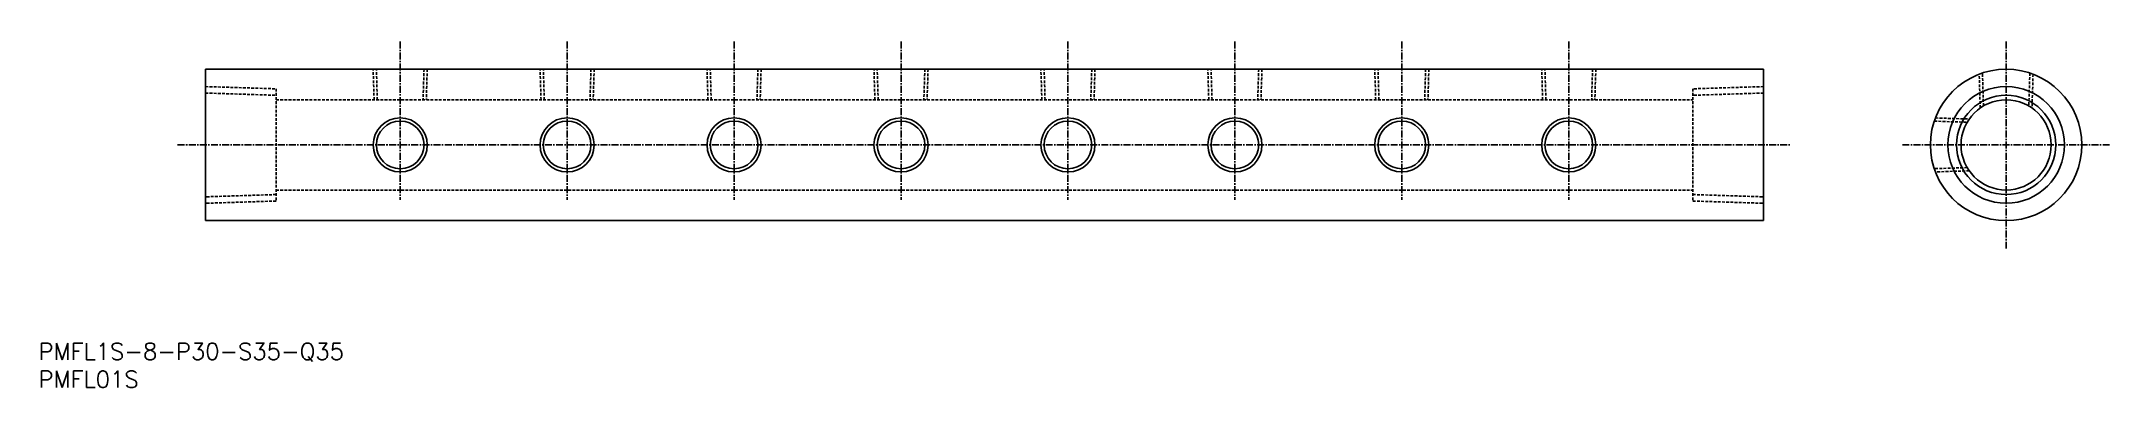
# Model space of a CAD drawing. Extents: x 1 to 372, y 0 to 62.
import ezdxf

# ---------------------------------------------------------------- set-up
doc = ezdxf.new("R2010")
doc.units = 0
doc.linetypes.add('CENTER', pattern=[2, 1.25, -0.25, 0.25, -0.25])
doc.linetypes.add('DASHED', pattern=[0.75, 0.5, -0.25])
doc.layers.get('0').update_dxf_attribs({"linetype": 'CONTINUOUS'})
doc.layers.add('CENTER', color=1, linetype='CENTER')
doc.styles.get("Standard").update_dxf_attribs({"font": 'txt.shx'})

# ---------------------------------------------------------------- blocks, each defined once
blk = doc.blocks.new('*U12')
at = {"color": 7, "linetype": 'CONTINUOUS'}
blk.add_text('PMFL01S', height=3, dxfattribs=at).set_placement((0, 0))
blk = doc.blocks.new('*U13')
at = {"color": 7, "linetype": 'CONTINUOUS'}
blk.add_text('PMFL1S-8-P30-S35-Q35', height=3, dxfattribs=at).set_placement((0, 5))

msp = doc.modelspace()

# ---------------------------------------------------------------- linework, layer by layer
at = {"color": 7, "linetype": 'CONTINUOUS'}
for p, q in [((30, 57.2), (310, 57.2)), ((30, 57.2), (30, 30)), ((310, 57.2), (310, 30)), ((30, 30), (310, 30))]:
    msp.add_line(p, q, dxfattribs=at)
at = {"color": 3, "linetype": 'DASHED'}
for p, q in [((60.31, 51.7), (60.14, 57.2)), ((60.89, 51.7), (60.72, 57.22)), ((69.28, 57.22), (69.11, 51.7)), ((69.86, 57.2), (69.69, 51.7)), ((90.31, 51.7), (90.14, 57.2)), ((90.89, 51.7), (90.72, 57.22)), ((99.28, 57.22), (99.11, 51.7)), ((99.86, 57.2), (99.69, 51.7)), ((120.31, 51.7), (120.14, 57.2)), ((120.89, 51.7), (120.72, 57.22)), ((129.28, 57.22), (129.11, 51.7)), ((129.86, 57.2), (129.69, 51.7)), ((150.31, 51.7), (150.14, 57.2)), ((150.89, 51.7), (150.72, 57.22)), ((159.28, 57.22), (159.11, 51.7)), ((159.86, 57.2), (159.69, 51.7)), ((180.31, 51.7), (180.14, 57.2)), ((180.89, 51.7), (180.72, 57.22)), ((189.28, 57.22), (189.11, 51.7)), ((189.86, 57.2), (189.69, 51.7)), ((210.31, 51.7), (210.14, 57.2)), ((210.89, 51.7), (210.72, 57.22)), ((219.28, 57.22), (219.11, 51.7)), ((219.86, 57.2), (219.69, 51.7)), ((240.31, 51.7), (240.14, 57.2)), ((240.89, 51.7), (240.72, 57.22)), ((249.28, 57.22), (249.11, 51.7)), ((249.86, 57.2), (249.69, 51.7)), ((270.31, 51.7), (270.14, 57.2)), ((270.89, 51.7), (270.72, 57.22)), ((279.28, 57.22), (279.11, 51.7)), ((279.86, 57.2), (279.69, 51.7)), ((348.95, 50.23), (348.76, 56.31)), ((349.52, 50.6), (349.34, 56.52)), ((357.86, 56.52), (357.68, 50.6)), ((358.44, 56.31), (358.25, 50.23)), ((30, 54.08), (42.7, 53.68)), ((30, 52.92), (42.7, 52.52)), ((42.7, 53.68), (42.7, 33.52)), ((310, 54.08), (297.3, 53.68)), ((297.3, 53.68), (297.3, 33.52)), ((310, 52.92), (297.3, 52.52)), ((42.7, 51.7), (297.3, 51.7)), ((340.89, 48.44), (346.97, 48.25)), ((340.68, 47.86), (346.6, 47.68)), ((346.6, 39.52), (340.68, 39.34)), ((346.97, 38.95), (340.89, 38.76)), ((42.7, 34.68), (30, 34.28)), ((42.7, 33.52), (30, 33.12)), ((42.7, 35.5), (297.3, 35.5)), ((297.3, 34.68), (310, 34.28)), ((297.3, 33.52), (310, 33.12))]:
    msp.add_line(p, q, dxfattribs=at)
at = {"color": 7, "linetype": 'CONTINUOUS'}
for centre, radius in [((353.6, 43.6), 13.6), ((353.6, 43.6), 8.92), ((353.6, 43.6), 8.1), ((65, 43.6), 4.28), ((95, 43.6), 4.28), ((125, 43.6), 4.28), ((155, 43.6), 4.28), ((185, 43.6), 4.28), ((215, 43.6), 4.28), ((245, 43.6), 4.28), ((275, 43.6), 4.28)]:
    msp.add_circle(centre, radius, dxfattribs=at)
at = {"color": 3, "linetype": 'CONTINUOUS'}
for centre, radius in [((353.6, 43.6), 10.48), ((65, 43.6), 4.86), ((95, 43.6), 4.86), ((125, 43.6), 4.86), ((155, 43.6), 4.86), ((185, 43.6), 4.86), ((215, 43.6), 4.86), ((245, 43.6), 4.86), ((275, 43.6), 4.86)]:
    msp.add_circle(centre, radius, dxfattribs=at)
at = {"layer": 'CENTER', "color": 1, "linetype": 'CENTER'}
for p, q in [((65, 62.2), (65, 33.74)), ((95, 62.2), (95, 33.74)), ((125, 62.2), (125, 33.74)), ((155, 62.2), (155, 33.74)), ((185, 62.2), (185, 33.74)), ((215, 62.2), (215, 33.74)), ((245, 62.2), (245, 33.74)), ((275, 62.2), (275, 33.74)), ((353.6, 62.2), (353.6, 25)), ((25, 43.6), (315, 43.6)), ((372.2, 43.6), (335, 43.6))]:
    msp.add_line(p, q, dxfattribs=at)

# ---------------------------------------------------------------- block references
at = {"color": 7, "linetype": 'CONTINUOUS'}
for name in ['*U13', '*U12']:
    msp.add_blockref(name, (0, 0), dxfattribs=at)

doc.saveas('drawing.dxf')
